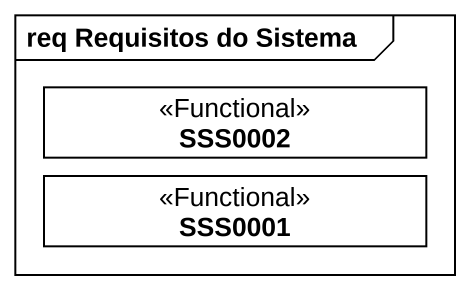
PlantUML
@startuml
mainframe req Requisitos do Sistema
hide circle
hide empty members
class SSS0002 <<Functional>>
class SSS0001 <<Functional>>
@enduml
